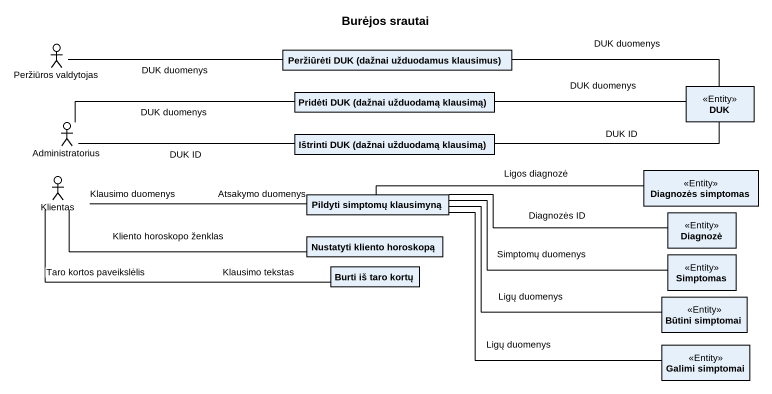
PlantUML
@startuml
title Burėjos srautai
allowmixing
hide circle
hide empty members
actor "Peržiūros valdytojas" as Peržiūros_valdytojas
class "Peržiūrėti DUK (dažnai užduodamus klausimus)" as Peržiūrėti_DUK_dažnai
actor Administratorius
class "Pridėti DUK (dažnai užduodamą klausimą)" as Pridėti_DUK_dažnai
class DUK <<Entity>>
class "Ištrinti DUK (dažnai užduodamą klausimą)" as Ištrinti_DUK_dažnai
actor Klientas
class "Pildyti simptomų klausimyną" as Pildyti_simptomų_klausimyną
class "Diagnozės simptomas" as Diagnozės_simptomas <<Entity>>
class "Nustatyti kliento horoskopą" as Nustatyti_kliento_horoskopą
class Diagnozė <<Entity>>
class "Burti iš taro kortų" as Burti_iš_taro_kortų
class Simptomas <<Entity>>
class "Būtini simptomai" as Būtini_simptomai <<Entity>>
class "Galimi simptomai" as Galimi_simptomai <<Entity>>
Peržiūros_valdytojas -right- Peržiūrėti_DUK_dažnai : DUK duomenys
Peržiūrėti_DUK_dažnai -right- DUK : DUK duomenys
Pridėti_DUK_dažnai -left- Administratorius : DUK duomenys
Pridėti_DUK_dažnai -right- DUK : DUK duomenys
Ištrinti_DUK_dažnai -left- Administratorius : DUK ID
Ištrinti_DUK_dažnai -right- DUK : DUK ID
Klientas -right- Nustatyti_kliento_horoskopą : Kliento horoskopo ženklas
Klientas -right- Burti_iš_taro_kortų : Klausimo tekstas\nTaro kortos paveikslėlis
Pildyti_simptomų_klausimyną -left- Klientas : Atsakymo duomenys\nKlausimo duomenys
Pildyti_simptomų_klausimyną -right- Diagnozės_simptomas : Ligos diagnozė
Pildyti_simptomų_klausimyną -right- Diagnozė : Diagnozės ID
Pildyti_simptomų_klausimyną -right- Simptomas : Simptomų duomenys
Pildyti_simptomų_klausimyną -right- Būtini_simptomai : Ligų duomenys
Pildyti_simptomų_klausimyną -right- Galimi_simptomai : Ligų duomenys
@enduml
